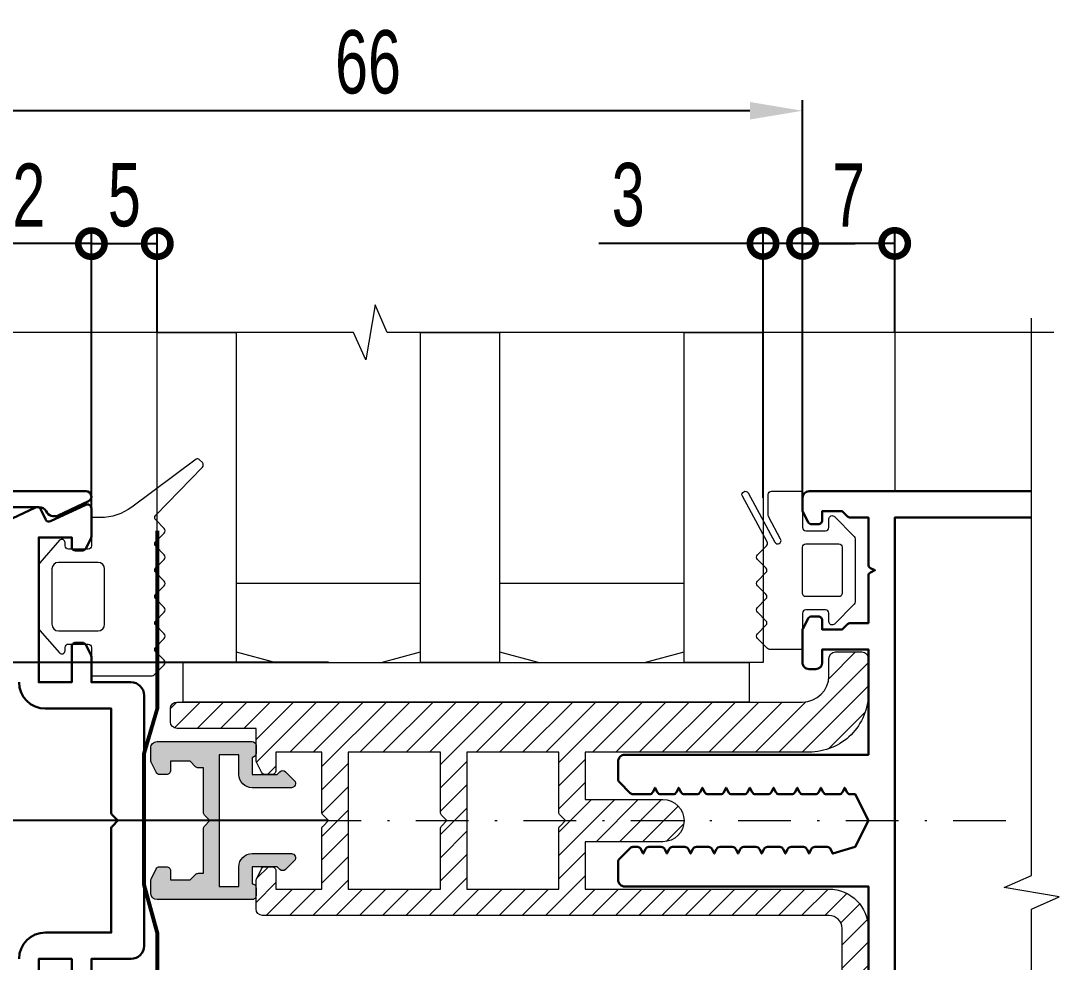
# Model space of a CAD drawing. Extents: x -37 to 8820, y -336 to 478.
# Drawn here: x 2364.63 to 2413.91, y 152.41 to 197.07 of the extents above; entities that cross this region are included whole.
import ezdxf

# ---------------------------------------------------------------- set-up
doc = ezdxf.new("R2010")
doc.units = 0
doc.header["$LTSCALE"] = 5
doc.linetypes.add('DASHDOT', pattern=[1, 0.5, -0.25, 0, -0.25])
doc.layers.get('0').update_dxf_attribs({"linetype": 'CONTINUOUS', "lineweight": 30})
doc.layers.get('DEFPOINTS').update_dxf_attribs({"linetype": 'CONTINUOUS'})
for name, color, linetype, lineweight in [('1', 6, 'DASHDOT', 13), ('Dimentions', 5, 'CONTINUOUS', 15), ('Glass', 5, 'CONTINUOUS', 20), ('Ал подклад', 7, 'CONTINUOUS', 20), ('Герлен', 7, 'CONTINUOUS', 60), ('Зигзаг', 1, 'CONTINUOUS', 15), ('Конструкции', 252, 'CONTINUOUS', 20), ('Подкладки', 1, 'CONTINUOUS', 20), ('Уплотнители', 1, 'CONTINUOUS', 20), ('Штриховка', 1, 'CONTINUOUS', 5)]:
    doc.layers.add(name, color=color, linetype=linetype, lineweight=lineweight)
doc.styles.add('3', font='RUSS.SHX', dxfattribs={"width": 0.7, "height": 3})
doc.dimstyles.new('MX1_6', dxfattribs={"dimtxt": 3, "dimasz": 2.5, "dimexe": 0.5, "dimexo": 0, "dimgap": 0.8, "dimtad": 1, "dimlfac": 1.6, "dimdsep": 46, "dimtxsty": '3', "dimcen": 0, "dimclrd": 256, "dimclre": 256, "dimclrt": 256, "dimaunit": 1, "dimadec": 0, "dimazin": 0, "dimtfac": 1, "dimtmove": 0, "dimatfit": 1, "dimfxl": 1, "dimtvp": 1, "dimtolj": 1, "dimtzin": 0, "dimarcsym": 0})

# ---------------------------------------------------------------- blocks, each defined once
blk = doc.blocks.new('*D866')
at = {"layer": 'DEFPOINTS', "color": 0, "linetype": 'Continuous', "transparency": 16777216}
for p in [(2379.231320490896, 166.6273088152814), (2352.54189740038, 159.127308815315), (2379.231320490896, 159.127308815315)]:
    blk.add_point(p, dxfattribs=at)
at = {"layer": 'Dimentions', "linetype": 'Continuous', "lineweight": -2, "transparency": 16777216}
for p, q in [((2379.231320490896, 166.6273088152814), (2352.04189740038, 166.6273088152814)), ((2352.54189740038, 164.1273088152814), (2352.54189740038, 161.627308815315)), ((2379.231320490896, 159.127308815315), (2352.04189740038, 159.127308815315))]:
    blk.add_line(p, q, dxfattribs=at)
at = {"layer": 'Dimentions', "linetype": 'Continuous', "transparency": 16777216}
for points in [[(2352.125230733713, 164.1273088152814), (2352.958564067046, 164.1273088152814), (2352.54189740038, 166.6273088152814)], [(2352.125230733713, 161.627308815315), (2352.958564067046, 161.627308815315), (2352.54189740038, 159.127308815315)]]:
    blk.add_solid(points, dxfattribs=at)
at = {"layer": 'Dimentions', "linetype": 'Continuous', "transparency": 16777216, "insert": (2350.24189740038, 162.8773088152975), "char_height": 3, "attachment_point": 5, "rotation": 90, "style": '3'}
blk.add_mtext('\\A1;12', dxfattribs=at)
blk = doc.blocks.new('*D867')
at = {"layer": 'DEFPOINTS', "color": 0, "linetype": 'Continuous', "transparency": 16777216}
for p in [(2355.816230950658, 159.127308815315), (2352.54189740038, 151.6273088153441), (2379.231320490896, 151.6273088153442)]:
    blk.add_point(p, dxfattribs=at)
at = {"layer": 'Dimentions', "linetype": 'Continuous', "lineweight": -2, "transparency": 16777216}
for p, q in [((2355.816230950658, 159.127308815315), (2352.04189740038, 159.127308815315)), ((2352.54189740038, 156.6273088153151), (2352.54189740038, 154.1273088153441)), ((2379.231320490896, 151.6273088153442), (2352.04189740038, 151.6273088153441))]:
    blk.add_line(p, q, dxfattribs=at)
at = {"layer": 'Dimentions', "linetype": 'Continuous', "transparency": 16777216}
for points in [[(2352.125230733713, 156.6273088153151), (2352.958564067046, 156.6273088153151), (2352.54189740038, 159.127308815315)], [(2352.125230733713, 154.1273088153441), (2352.958564067046, 154.1273088153441), (2352.54189740038, 151.6273088153441)]]:
    blk.add_solid(points, dxfattribs=at)
at = {"layer": 'Dimentions', "linetype": 'Continuous', "transparency": 16777216, "insert": (2350.24189740038, 155.3773088153289), "char_height": 3, "attachment_point": 5, "rotation": 90, "style": '3'}
blk.add_mtext('\\A1;12', dxfattribs=at)
blk = doc.blocks.new('_DotSmall')
at = {"color": 0, "linetype": 'ByBlock', "const_width": 0.5}
blk.add_lwpolyline([(-0.0625, 0, 1), (0.0625, 0, 1)], format="xyb", close=True, dxfattribs=at)
blk = doc.blocks.new('*D877')
at = {"layer": 'DEFPOINTS', "color": 0, "linetype": 'Continuous', "transparency": 16777216}
for p in [(2371.106320490904, 186.5015415027057), (2371.106320490904, 182.2825426567663), (2367.981320490913, 173.9398088152977)]:
    blk.add_point(p, dxfattribs=at)
at = {"layer": 'Dimentions', "linetype": 'Continuous', "lineweight": -2, "transparency": 16777216}
for p, q in [((2367.981320490913, 173.9398088152977), (2367.981320490913, 187.0015415027058)), ((2371.106320490904, 182.2825426567663), (2371.106320490904, 187.0015415027058)), ((2367.981320490913, 186.5015415027057), (2371.106320490904, 186.5015415027057))]:
    blk.add_line(p, q, dxfattribs=at)
at = {"layer": 'Dimentions', "linetype": 'Continuous', "lineweight": -2, "transparency": 16777216, "xscale": 2.5, "yscale": 2.5, "zscale": 2.5, "rotation": 180}
blk.add_blockref('_DotSmall', (2367.981320490913, 186.5015415027057), dxfattribs=at)
at = {"layer": 'Dimentions', "linetype": 'Continuous', "lineweight": -2, "transparency": 16777216, "xscale": 2.5, "yscale": 2.5, "zscale": 2.5}
blk.add_blockref('_DotSmall', (2371.106320490904, 186.5015415027057), dxfattribs=at)
at = {"layer": 'Dimentions', "linetype": 'Continuous', "transparency": 16777216, "insert": (2369.543820490909, 188.8015415027058), "char_height": 3, "attachment_point": 5, "style": '3'}
blk.add_mtext('\\A1;5', dxfattribs=at)
blk = doc.blocks.new('*D879')
at = {"layer": 'DEFPOINTS', "color": 0, "linetype": 'Continuous', "transparency": 16777216}
for p in [(2399.856320490773, 186.5106095001858), (2399.856320490773, 174.4398088153241), (2401.731320490773, 174.4398088153241)]:
    blk.add_point(p, dxfattribs=at)
at = {"layer": 'Dimentions', "linetype": 'Continuous', "lineweight": -2, "transparency": 16777216}
for p, q in [((2399.856320490773, 174.4398088153241), (2399.856320490773, 187.0106095001858)), ((2401.731320490773, 174.4398088153241), (2401.731320490773, 187.0106095001858)), ((2399.856320490773, 186.5106095001858), (2392.056320490773, 186.5106095001858)), ((2401.731320490773, 186.5106095001858), (2399.856320490773, 186.5106095001858)), ((2401.731320490773, 186.5106095001858), (2404.231320490773, 186.5106095001858))]:
    blk.add_line(p, q, dxfattribs=at)
at = {"layer": 'Dimentions', "linetype": 'Continuous', "lineweight": -2, "transparency": 16777216, "xscale": 2.5, "yscale": 2.5, "zscale": 2.5}
blk.add_blockref('_DotSmall', (2399.856320490773, 186.5106095001858), dxfattribs=at)
at = {"layer": 'Dimentions', "linetype": 'Continuous', "lineweight": -2, "transparency": 16777216, "xscale": 2.5, "yscale": 2.5, "zscale": 2.5, "rotation": 180}
blk.add_blockref('_DotSmall', (2401.731320490773, 186.5106095001858), dxfattribs=at)
at = {"layer": 'Dimentions', "linetype": 'Continuous', "transparency": 16777216, "insert": (2393.456320490773, 188.8106095001859), "char_height": 3, "attachment_point": 5, "style": '3'}
blk.add_mtext('\\A1;3', dxfattribs=at)
blk = doc.blocks.new('*D880')
at = {"layer": 'DEFPOINTS', "color": 0, "linetype": 'Continuous', "transparency": 16777216}
for p in [(2360.481320490916, 192.8056608352001), (2401.731320490773, 184.8754789029592), (2360.481320490916, 172.0639359575841)]:
    blk.add_point(p, dxfattribs=at)
at = {"layer": 'Dimentions', "linetype": 'Continuous', "lineweight": -2, "transparency": 16777216}
for p, q in [((2360.481320490916, 172.0639359575841), (2360.481320490916, 193.3056608352001)), ((2401.731320490773, 184.8754789029592), (2401.731320490773, 193.3056608352001)), ((2399.231320490773, 192.8056608352001), (2362.981320490916, 192.8056608352001))]:
    blk.add_line(p, q, dxfattribs=at)
at = {"layer": 'Dimentions', "linetype": 'Continuous', "transparency": 16777216}
for points in [[(2362.981320490916, 193.2223275018668), (2362.981320490916, 192.3889941685334), (2360.481320490916, 192.8056608352001)], [(2399.231320490773, 193.2223275018668), (2399.231320490773, 192.3889941685334), (2401.731320490773, 192.8056608352001)]]:
    blk.add_solid(points, dxfattribs=at)
at = {"layer": 'Dimentions', "linetype": 'Continuous', "transparency": 16777216, "insert": (2381.106320490845, 195.1056608352001), "char_height": 3, "attachment_point": 5, "style": '3'}
blk.add_mtext('\\A1;66', dxfattribs=at)
blk = doc.blocks.new('*D881')
at = {"layer": 'DEFPOINTS', "color": 0, "linetype": 'Continuous', "transparency": 16777216}
for p in [(2360.481320490916, 186.5015415027057), (2367.981320490922, 181.726166436568), (2360.481320490916, 172.0639359575841)]:
    blk.add_point(p, dxfattribs=at)
at = {"layer": 'Dimentions', "linetype": 'Continuous', "lineweight": -2, "transparency": 16777216}
for p, q in [((2360.481320490916, 172.0639359575841), (2360.481320490916, 187.0015415027058)), ((2367.981320490922, 181.726166436568), (2367.981320490922, 187.0015415027058)), ((2367.981320490922, 186.5015415027057), (2360.481320490916, 186.5015415027057))]:
    blk.add_line(p, q, dxfattribs=at)
at = {"layer": 'Dimentions', "linetype": 'Continuous', "lineweight": -2, "transparency": 16777216, "xscale": 2.5, "yscale": 2.5, "zscale": 2.5, "rotation": 180}
blk.add_blockref('_DotSmall', (2360.481320490916, 186.5015415027057), dxfattribs=at)
at = {"layer": 'Dimentions', "linetype": 'Continuous', "lineweight": -2, "transparency": 16777216, "xscale": 2.5, "yscale": 2.5, "zscale": 2.5}
blk.add_blockref('_DotSmall', (2367.981320490922, 186.5015415027057), dxfattribs=at)
at = {"layer": 'Dimentions', "linetype": 'Continuous', "transparency": 16777216, "insert": (2364.231320490919, 188.8015415027058), "char_height": 3, "attachment_point": 5, "style": '3'}
blk.add_mtext('\\A1;12', dxfattribs=at)
blk = doc.blocks.new('*D882')
at = {"layer": 'DEFPOINTS', "color": 0, "linetype": 'Continuous', "transparency": 16777216}
for p in [(2401.731320490773, 186.5106095001858), (2401.731320490773, 182.7403483057326), (2406.106320490773, 182.2825426567712)]:
    blk.add_point(p, dxfattribs=at)
at = {"layer": 'Dimentions', "linetype": 'Continuous', "lineweight": -2, "transparency": 16777216}
for p, q in [((2401.731320490773, 182.7403483057326), (2401.731320490773, 187.0106095001858)), ((2406.106320490773, 182.2825426567712), (2406.106320490773, 187.0106095001858)), ((2406.106320490773, 186.5106095001858), (2401.731320490773, 186.5106095001858))]:
    blk.add_line(p, q, dxfattribs=at)
at = {"layer": 'Dimentions', "linetype": 'Continuous', "lineweight": -2, "transparency": 16777216, "xscale": 2.5, "yscale": 2.5, "zscale": 2.5, "rotation": 180}
blk.add_blockref('_DotSmall', (2401.731320490773, 186.5106095001858), dxfattribs=at)
at = {"layer": 'Dimentions', "linetype": 'Continuous', "lineweight": -2, "transparency": 16777216, "xscale": 2.5, "yscale": 2.5, "zscale": 2.5}
blk.add_blockref('_DotSmall', (2406.106320490773, 186.5106095001858), dxfattribs=at)
at = {"layer": 'Dimentions', "linetype": 'Continuous', "transparency": 16777216, "insert": (2403.918820490773, 188.8106095001859), "char_height": 3, "attachment_point": 5, "style": '3'}
blk.add_mtext('\\A1;7', dxfattribs=at)

msp = doc.modelspace()

# ---------------------------------------------------------------- hatches: boundary and pattern name
at = {"layer": 'Штриховка'}
h = msp.add_hatch(dxfattribs=at)
h.set_pattern_fill('ANSI31', color=256, scale=6.25, style=0)
h.set_pattern_definition([(45, (-3358.299020443585, 2552.882951822164), (-0.5524271728019902, 0.5524271728019903), [])])
edge = h.paths.add_edge_path(flags=16)
edge.add_line((2384.543820485483, 155.877308815315), (2384.543820485483, 158.7371437723698))
edge.add_arc((2384.731320485484, 158.7371437723693), 0.1875000000009095, 134.9999999998035, 179.9999999998611, ccw=False)
edge.add_line((2384.598737964012, 158.8697262938428), (2384.856320485483, 159.127308815315))
edge.add_line((2384.856320485483, 159.127308815315), (2384.598737964012, 159.3848913367876))
edge.add_arc((2384.731320485484, 159.5174738582611), 0.1875000000008355, 180.0000000002779, 225.0000000001965, ccw=False)
edge.add_line((2384.543820485483, 159.5174738582602), (2384.543820485483, 162.377308815315))
edge.add_line((2384.543820485483, 162.377308815315), (2380.168820485483, 162.377308815315))
edge.add_line((2380.168820485483, 162.377308815315), (2380.168820485483, 155.877308815315))
edge.add_line((2380.168820485483, 155.877308815315), (2384.543820485483, 155.877308815315))
edge = h.paths.add_edge_path(flags=16)
edge.add_arc((2390.356320485484, 159.5174738582607), 0.1875000000011571, 180.0000000002779, 225.0000000002948, ccw=False)
edge.add_line((2390.168820485483, 159.5174738582598), (2390.168820485483, 162.377308815315))
edge.add_line((2390.168820485483, 162.377308815315), (2385.793820485483, 162.377308815315))
edge.add_line((2385.793820485483, 162.377308815315), (2385.793820485483, 155.877308815315))
edge.add_line((2385.793820485483, 155.877308815315), (2390.168820485483, 155.877308815315))
edge.add_line((2390.168820485483, 155.877308815315), (2390.168820485483, 158.7371437723693))
edge.add_arc((2390.356320485484, 158.7371437723684), 0.1875, 134.9999999997052, 179.9999999997221, ccw=False)
edge.add_line((2390.223737964012, 158.8697262938415), (2390.481320485483, 159.1273088153145))
edge.add_line((2390.481320485483, 159.1273088153145), (2390.223737964012, 159.3848913367867))
edge = h.paths.add_edge_path()
edge.add_arc((2376.222201858374, 156.7523088153168), 0.1874999999999048, 90, 153.4349488230463, ccw=False)
edge.add_line((2376.222201858374, 156.9398088153168), (2376.543820485483, 156.9398088153168))
edge.add_arc((2376.543820485483, 156.7523088153168), 0.1875, 1.389821591146756e-10, 90, ccw=False)
edge.add_line((2376.731320485483, 156.7523088153173), (2376.731320485483, 155.877308815315))
edge.add_line((2376.731320485483, 155.877308815315), (2378.918820322369, 155.877308815315))
edge.add_line((2378.918820322369, 155.877308815315), (2378.918820485483, 158.7371437723707))
edge.add_arc((2379.106320485483, 158.7371437723693), 0.1875, 134.9999999996069, 179.9999999995831, ccw=False)
edge.add_line((2378.973737964011, 158.8697262938428), (2379.231320485483, 159.127308815315))
edge.add_line((2379.231320485483, 159.127308815315), (2378.973737964011, 159.3848913367876))
edge.add_arc((2379.106320485484, 159.5174738582611), 0.1875000000008355, 180.0000000002779, 225.0000000001965, ccw=False)
edge.add_line((2378.918820485483, 159.5174738582602), (2378.918820353463, 162.377308815315))
edge.add_line((2378.918820353463, 162.377308815315), (2376.731320485483, 162.377308815315))
edge.add_line((2376.731320485483, 162.377308815315), (2376.731320485483, 161.5023088153136))
edge.add_arc((2376.543820485483, 161.5023088153132), 0.1875, -90, 1.389821591146756e-10, ccw=False)
edge.add_line((2376.543820485483, 161.3148088153132), (2376.222201858374, 161.3148088153141))
edge.add_arc((2376.222201858374, 161.5023088153141), 0.1875, 206.565051177078, 270, ccw=False)
edge.add_line((2376.054496760061, 161.4184562661578), (2375.813615387171, 161.9002190119392))
edge.add_arc((2375.981320485482, 161.9840715610955), 0.1874999999992947, 180.000000000139, 206.5650511772023, ccw=False)
edge.add_line((2375.793820485483, 161.9840715610951), (2375.793820485483, 163.5023088153132))
edge.add_line((2375.793820485483, 163.5023088153132), (2372.043820485474, 163.5023088153132))
edge.add_arc((2372.043820485474, 163.8148088153132), 0.3125, 180, 270, ccw=False)
edge.add_line((2371.731320485474, 163.8148088153132), (2371.731320485474, 164.4398088153132))
edge.add_arc((2372.043820485474, 164.4398088153132), 0.3125, 90, 180, ccw=False)
edge.add_line((2372.043820485474, 164.7523088153132), (2401.731320485474, 164.7523088153132))
edge.add_arc((2401.731320485474, 166.0023088153132), 1.25, 270, 360)
edge.add_line((2402.981320485474, 166.0023088153132), (2402.981320485474, 166.8148088153159))
edge.add_arc((2403.293820485474, 166.8148088153159), 0.3125, 90, 180, ccw=False)
edge.add_line((2403.293820485474, 167.1273088153159), (2404.543820485474, 167.1273088153159))
edge.add_arc((2404.543820485474, 166.8148088153159), 0.3125, 0, 90, ccw=False)
edge.add_line((2404.856320485474, 166.8148088153159), (2404.856320504639, 165.1898088484833))
edge.add_arc((2402.043820504639, 165.189808815315), 2.8125, -90, 6.757002779522736e-07, ccw=False)
edge.add_line((2402.043820504639, 162.377308815315), (2391.418820485483, 162.377308815315))
edge.add_line((2391.418820485483, 162.377308815315), (2391.418820485483, 160.1273088153154))
edge.add_line((2391.418820485483, 160.1273088153154), (2395.106320485483, 160.1273088153154))
edge.add_arc((2395.106320485483, 159.127308815315), 1.000000000000454, -89.99999457032482, 90, ccw=False)
edge.add_line((2395.106320580249, 158.127308815315), (2391.418820485483, 158.1273085843238))
edge.add_line((2391.418820485483, 158.1273085843238), (2391.418820485483, 155.877308815315))
edge.add_line((2391.418820485483, 155.877308815315), (2402.981320043253, 155.8773088153159))
edge.add_arc((2402.981320043253, 154.0023088153159), 1.875, 2.1522544102481334e-05, 90, ccw=False)
edge.add_line((2404.856320043252, 154.0023095196395), (2404.856321005829, 151.4398088153159))
edge.add_arc((2404.543821005829, 151.4398088153159), 0.3125, -90, 0, ccw=False)
edge.add_line((2404.543821005829, 151.1273088153159), (2403.918820814129, 151.1273088153159))
edge.add_arc((2403.918820814129, 151.4398088153159), 0.3125, 180.000018076656, 270, ccw=False)
edge.add_line((2403.606320814129, 151.439808716723), (2403.606320005664, 154.0023090125016))
edge.add_arc((2402.981320005665, 154.002308815315), 0.6250000000000311, 1.80767393037e-05, 90)
edge.add_line((2402.981320005665, 154.627308815315), (2376.106320485483, 154.627308815315))
edge.add_arc((2376.106320485483, 154.939808815315), 0.3125, 180, 270, ccw=False)
edge.add_line((2375.793820485483, 154.939808815315), (2375.793820485483, 156.2705460695349))
edge.add_arc((2375.981320485482, 156.2705460695345), 0.1874999999990905, 153.4349488227977, 179.9999999998611, ccw=False)
edge.add_line((2375.813615387171, 156.3543986186907), (2376.054496760061, 156.8361613644726))
h = msp.add_hatch(color=256, dxfattribs=at)
edge = h.paths.add_edge_path()
edge.add_line((2373.606320490926, 159.1273088153118), (2373.348737969454, 159.3848913367844))
edge.add_arc((2373.481320490927, 159.517473858258), 0.1875000000008355, 180.000000000139, 225.0000000001965, ccw=False)
edge.add_line((2373.293820490926, 159.5174738582575), (2373.293820490926, 161.6273088153127))
edge.add_line((2373.293820490926, 161.6273088153127), (2373.058985533864, 161.6273088153132))
edge.add_arc((2373.058985533864, 161.814808815315), 0.187500000001819, 225.0000000000983, 270, ccw=False)
edge.add_line((2372.92640301239, 161.682226293841), (2372.668820490918, 161.9398088153132))
edge.add_line((2372.668820490918, 161.9398088153132), (2371.731320490918, 161.9398088153132))
edge.add_line((2371.731320490918, 161.9398088153132), (2371.731320490918, 161.5023088153132))
edge.add_arc((2371.543820490918, 161.5023088153132), 0.1875, -90, 0, ccw=False)
edge.add_line((2371.543820490918, 161.3148088153127), (2371.222201863807, 161.3148088153132))
edge.add_arc((2371.222201863808, 161.5023088153118), 0.1874999999986357, 206.5650511768294, 269.99999999972204, ccw=False)
edge.add_line((2371.054496765497, 161.4184562661569), (2370.813615392606, 161.9002190119383))
edge.add_arc((2370.981320490918, 161.9840715610946), 0.1875000000001081, 180, 206.565051177078, ccw=False)
edge.add_line((2370.793820490918, 161.9840715610946), (2370.793820490918, 162.5648088153127))
edge.add_arc((2371.106320490918, 162.5648088153123), 0.3125, 90, 179.9999999999167, ccw=False)
edge.add_line((2371.106320490918, 162.8773088153123), (2375.606320490926, 162.8773088153123))
edge.add_arc((2375.606320490926, 162.6898088153123), 0.1875, 0, 90, ccw=False)
edge.add_line((2375.793820490926, 162.6898088153123), (2375.793820490926, 162.3148088153118))
edge.add_arc((2375.606320490926, 162.3148088153118), 0.1875, -90, 0, ccw=False)
edge.add_line((2375.606320490926, 162.1273088153118), (2375.606320490926, 161.3148088153123))
edge.add_line((2375.606320490926, 161.3148088153123), (2376.793820490926, 161.3148088153123))
edge.add_line((2376.793820490926, 161.3148088153123), (2376.926403012397, 161.4473913367849))
edge.add_arc((2377.05898553387, 161.3148088153123), 0.1875000000001924, 45, 135, ccw=False)
edge.add_line((2377.191568055343, 161.4473913367849), (2377.610762229167, 161.0281971629604))
edge.add_arc((2377.470597186222, 160.8880321200156), 0.1982233047034264, -90, 44.99999999990712, ccw=False)
edge.add_line((2377.470597186222, 160.6898088153123), (2375.606320490926, 160.6898088153123))
edge.add_arc((2375.606320490926, 161.3148088153123), 0.625, 180, 270, ccw=False)
edge.add_line((2374.981320490926, 161.3148088153123), (2374.981320490926, 162.2523088153123))
edge.add_line((2374.981320490926, 162.2523088153123), (2374.043820490926, 162.2523088153123))
edge.add_line((2374.043820490926, 162.2523088153123), (2374.043820490926, 156.0023088153123))
edge.add_line((2374.043820490926, 156.0023088153123), (2374.981320490926, 156.0023088153123))
edge.add_line((2374.981320490926, 156.0023088153123), (2374.981320490926, 156.9398088153123))
edge.add_arc((2375.606320490926, 156.9398088153123), 0.625, 90, 180, ccw=False)
edge.add_line((2375.606320490926, 157.5648088153123), (2377.470597186222, 157.5648088153123))
edge.add_arc((2377.470597186222, 157.3665855106085), 0.198223304703788, -45, 90, ccw=False)
edge.add_line((2377.610762229167, 157.2264204676633), (2377.191568055343, 156.8072262938397))
edge.add_arc((2377.05898553387, 156.9398088153123), 0.1875000000001924, 225, 315, ccw=False)
edge.add_line((2376.926403012397, 156.8072262938397), (2376.793820490926, 156.9398088153123))
edge.add_line((2376.793820490926, 156.9398088153123), (2375.606320490926, 156.9398088153123))
edge.add_line((2375.606320490926, 156.9398088153123), (2375.606320490926, 156.1273088153123))
edge.add_arc((2375.606320490926, 155.9398088153123), 0.1875, 0, 90, ccw=False)
edge.add_line((2375.793820490926, 155.9398088153123), (2375.793820490927, 155.5648088153132))
edge.add_arc((2375.606320490927, 155.5648088153118), 0.1875, -90, 4.16889633925166e-10, ccw=False)
edge.add_line((2375.606320490927, 155.3773088153118), (2371.106320490918, 155.3773088153141))
edge.add_arc((2371.106320490918, 155.6898088153136), 0.3124999999995452, 180.0000000000834, 270, ccw=False)
edge.add_line((2370.793820490918, 155.6898088153132), (2370.793820490918, 156.2705460695322))
edge.add_arc((2370.981320490917, 156.2705460695317), 0.1874999999990905, 153.4349488227977, 179.9999999998611, ccw=False)
edge.add_line((2370.813615392606, 156.354398618688), (2371.054496765497, 156.8361613644699))
edge.add_arc((2371.222201863808, 156.7523088153145), 0.187499999998888, 90.00000000027791, 153.4349488230463, ccw=False)
edge.add_line((2371.222201863807, 156.9398088153132), (2371.543820490918, 156.9398088153141))
edge.add_arc((2371.543820490918, 156.7523088153141), 0.1875, 0, 90, ccw=False)
edge.add_line((2371.731320490918, 156.7523088153141), (2371.731320490918, 156.3148088153132))
edge.add_line((2371.731320490918, 156.3148088153132), (2372.668820490918, 156.3148088153132))
edge.add_line((2372.668820490918, 156.3148088153132), (2372.92640301239, 156.5723913367858))
edge.add_arc((2373.058985533862, 156.4398088153114), 0.1875000000014787, 89.99999999972209, 134.9999999996069, ccw=False)
edge.add_line((2373.058985533864, 156.6273088153127), (2373.293820490926, 156.6273088153127))
edge.add_line((2373.293820490926, 156.6273088153127), (2373.293820490926, 158.737143772367))
edge.add_arc((2373.481320490927, 158.7371437723661), 0.1875000000009095, 134.9999999998035, 179.9999999997221, ccw=False)
edge.add_line((2373.348737969454, 158.8697262938397), (2373.606320490926, 159.1273088153118))

# ---------------------------------------------------------------- linework, layer by layer
msp.add_lwpolyline([(2360.481320490916, 144.4398088153118), (2360.481320490916, 173.8148088153114, -0.4142135623731006), (2361.418820490917, 174.7523088153114), (2367.731320490916, 174.7523088153114, -0.8025848516716022), (2367.836975056352, 174.2757318685519), (2366.400299723332, 173.6057991584823, -0.4015594422234812), (2365.8272891465, 173.8003857383885, 0.279739281223065), (2365.494619071654, 174.0023088153114), (2361.231320490916, 174.0023088153114), (2361.231320490916, 144.2523088153114), (2365.494619071654, 144.2523088153114, 0.279739281223065), (2365.8272891465, 144.4542318922347, -0.4015594422234812), (2366.400299723332, 144.6488184721404), (2367.836975056352, 143.9788857620708, -0.8025848516716022), (2367.731320490916, 143.5023088153118), (2361.418820490917, 143.5023088153118, -0.4142135623731006)], format="xyb", close=True)
for points in [[(2404.856320490917, 151.0023088153159), (2404.856320490917, 156.0023088153145), (2393.293820490916, 156.0023088153145, -0.4142135623730951), (2392.981320490917, 156.3148088153145), (2392.981320490917, 157.1746437723707, -0.1989123673796377), (2393.036237969445, 157.3072262938428), (2393.551403012388, 157.8223913367876, -0.1989123673796765), (2393.683985533862, 157.877308815315), (2393.896689118026, 157.877308815315, -0.2840790438404128), (2394.064394216338, 157.7736613644713), (2394.168820490917, 157.564808815315), (2394.273246765495, 157.7736613644713, -0.2840790438404123), (2394.440951863807, 157.877308815315), (2395.021689118026, 157.877308815315, -0.2840790438404123), (2395.189394216338, 157.7736613644713), (2395.293820490917, 157.564808815315), (2395.398246765495, 157.7736613644713, -0.2840790438404123), (2395.565951863807, 157.877308815315), (2396.146689118026, 157.877308815315, -0.2840790438404123), (2396.314394216338, 157.7736613644713), (2396.418820490916, 157.564808815315), (2396.523246765495, 157.7736613644713, -0.2840790438404123), (2396.690951863807, 157.877308815315), (2397.271689118026, 157.877308815315, -0.2840790438404123), (2397.439394216339, 157.7736613644713), (2397.543820490916, 157.564808815315), (2397.648246765495, 157.7736613644713, -0.2840790438404123), (2397.815951863807, 157.877308815315), (2398.396689118026, 157.877308815315, -0.2840790438404123), (2398.564394216339, 157.7736613644713), (2398.668820490916, 157.564808815315), (2398.773246765495, 157.7736613644713, -0.2840790438404123), (2398.940951863807, 157.877308815315), (2399.521689118026, 157.877308815315, -0.2840790438404123), (2399.689394216338, 157.7736613644713), (2399.793820490916, 157.564808815315), (2399.898246765495, 157.7736613644713, -0.2840790438404123), (2400.065951863807, 157.877308815315), (2400.646689118026, 157.877308815315, -0.2840790438404123), (2400.814394216338, 157.7736613644713), (2400.918820490917, 157.564808815315), (2401.023246765495, 157.7736613644713, -0.2840790438403665), (2401.190951863805, 157.877308815315), (2401.771689118026, 157.877308815315, -0.2840790438404128), (2401.939394216338, 157.7736613644713), (2402.043820490917, 157.564808815315), (2402.148246765495, 157.7736613644713, -0.2840790438404123), (2402.315951863807, 157.877308815315), (2402.896689118026, 157.877308815315, -0.2840790438404123), (2403.064394216338, 157.7736613644713), (2403.168820490917, 157.564808815315), (2404.231320490917, 157.877308815315), (2404.856320490917, 159.127308815315), (2404.231320490917, 160.377308815315), (2404.003451863806, 160.377308815315, -0.2840790438404123), (2403.835746765495, 160.4809562661587), (2403.731320490916, 160.689808815315), (2403.626894216339, 160.4809562661587, -0.2840790438404123), (2403.459189118026, 160.377308815315), (2402.878451863807, 160.377308815315, -0.2840790438404123), (2402.710746765495, 160.4809562661587), (2402.606320490916, 160.689808815315), (2402.501894216339, 160.4809562661587, -0.2840790438404123), (2402.334189118026, 160.377308815315), (2401.753451863807, 160.377308815315, -0.2840790438404128), (2401.585746765495, 160.4809562661587), (2401.481320490916, 160.689808815315), (2401.376894216339, 160.4809562661587, -0.2840790438404123), (2401.209189118026, 160.377308815315), (2400.628451863807, 160.377308815315, -0.2840790438404123), (2400.460746765495, 160.4809562661587), (2400.356320490917, 160.689808815315), (2400.251894216339, 160.4809562661587, -0.2840790438404123), (2400.084189118026, 160.377308815315), (2399.503451863807, 160.377308815315, -0.2840790438404123), (2399.335746765494, 160.4809562661587), (2399.231320490917, 160.689808815315), (2399.126894216339, 160.4809562661587, -0.2840790438404123), (2398.959189118026, 160.377308815315), (2398.378451863806, 160.377308815315, -0.2840790438404123), (2398.210746765494, 160.4809562661587), (2398.106320490917, 160.689808815315), (2398.001894216339, 160.4809562661587, -0.2840790438404123), (2397.834189118026, 160.377308815315), (2397.253451863807, 160.377308815315, -0.2840790438404123), (2397.085746765495, 160.4809562661587), (2396.981320490917, 160.689808815315), (2396.876894216338, 160.4809562661587, -0.2840790438404123), (2396.709189118026, 160.377308815315), (2396.128451863807, 160.377308815315, -0.2840790438404123), (2395.960746765495, 160.4809562661587), (2395.856320490917, 160.689808815315), (2395.751894216338, 160.4809562661587, -0.2840790438404123), (2395.584189118026, 160.377308815315), (2395.003451863807, 160.377308815315, -0.2840790438404123), (2394.835746765495, 160.4809562661587), (2394.731320490917, 160.689808815315), (2394.626894216338, 160.4809562661587, -0.2840790438404123), (2394.459189118026, 160.377308815315), (2393.683985533862, 160.377308815315, -0.1989123673796742), (2393.551403012388, 160.4322262938428), (2393.036237969445, 160.9473913367876, -0.1989123673796432), (2392.981320490917, 161.0799738582598), (2392.981320490917, 161.939808815315, -0.4142135623730951), (2393.293820490916, 162.2523088153159), (2404.856320490917, 162.2523088153159), (2404.856320490917, 167.2523088153159), (2402.668820490916, 167.2523088153159), (2402.668820490916, 166.6273088153159, -0.41421356237312), (2402.356320490917, 166.3148088153159), (2402.043820490917, 166.3148088153159, -0.4142135623731739), (2401.731320490917, 166.6273088153159), (2401.731320490917, 168.1455460695344, -0.1164338214657406), (2401.751115392604, 168.2293986186907), (2401.991996765495, 168.7111613644713, -0.2840790438401885), (2402.159701863807, 168.8148088153159), (2402.481320490917, 168.8148088153159, -0.4142135623734946), (2402.668820490916, 168.6273088153154), (2402.668820490916, 168.1898088153159), (2403.606320490917, 168.1898088153159), (2403.86390301239, 168.4473913367881, -0.1989123673792317), (2403.996485533862, 168.502308815315), (2404.856320490917, 168.5023088153164), (2404.856320490917, 170.7301774424266, -0.2840790438404208), (2404.95996794176, 170.8978825407387), (2405.168820490917, 171.0023088153168), (2404.95996794176, 171.1067350898949, -0.2840790438404208), (2404.856320490917, 171.2744401882075), (2404.856320490917, 173.5023088153159), (2403.996485533862, 173.5023088153159, -0.1989123673795694), (2403.863903012388, 173.5572262938433), (2403.606320490917, 173.8148088153159), (2402.668820490916, 173.8148088153159), (2402.668820490916, 173.377308815315, -0.4142135623732223), (2402.481320490917, 173.189808815315), (2402.159701863807, 173.1898088153159, -0.2840790438402298), (2401.991996765495, 173.2934562661592), (2401.751115392604, 173.7752190119401, -0.1164338214658029), (2401.731320490917, 173.8590715610969), (2401.731320490917, 174.439808815315, -0.4142135623729827), (2402.043820490917, 174.7523088153159), (2412.596449112634, 174.7523088153159)], [(2367.981320490917, 151.3590715610937), (2367.981320490917, 152.5648088153123), (2369.856320490916, 152.5648088153123, 0.414213562373069), (2370.481320490917, 153.1898088153123), (2370.481320490917, 165.0648088153123, 0.4142135623730701), (2369.856320490916, 165.6898088153123), (2367.981320490917, 165.6898088153123), (2367.981320490917, 166.8955460695308, 0.116433821465798), (2367.961525589229, 166.9793986186871), (2367.720644216339, 167.4611613644685, 0.2840790438404168), (2367.552939118026, 167.5648088153123), (2367.231320490918, 167.5648088153123, 0.4142135623730951), (2367.043820490916, 167.3773088153123), (2367.043820490916, 165.6898088153123), (2365.481320490916, 165.6898088153123), (2365.481320490916, 172.5648088153123), (2367.043820490916, 172.5648088153123), (2367.043820490916, 172.1273088153123, 0.4142135623730951), (2367.231320490918, 171.9398088153123), (2367.552939118026, 171.9398088153123, 0.2840790438404166), (2367.720644216339, 172.043456266156), (2367.961525589229, 172.525219011937, 0.1164338214658603), (2367.981320490917, 172.6090715610937), (2367.981320490917, 173.9398088153123, 0.5486187866266258), (2367.714579566841, 174.1097415253814), (2366.045741896296, 173.3315497393889, -0.4142135623730012), (2365.79656826215, 173.4222415253818), (2365.576560478777, 173.8940497393885, 0.4142135623730747), (2365.327386844632, 173.9847415253814), (2363.08957956684, 172.941234854273, 0.2914734195861182)], [(2364.543820490917, 165.6898088153123, 0.4142135623730284), (2365.793820490917, 164.4398088153123), (2368.918820490916, 164.4398088153123), (2368.918820490916, 159.5174738582571, 0.1989123673797095), (2368.973737969445, 159.3848913367844), (2369.231320490917, 159.1273088153123), (2368.973737969445, 158.8697262938401, 0.1989123673797164), (2368.918820490916, 158.7371437723675), (2368.918820490916, 153.8148088153123), (2365.793820490917, 153.8148088153123, 0.4142135623730284), (2364.543820490917, 152.5648088153123)], [(2365.481320490916, 145.6898088153123), (2365.481320490916, 152.5648088153123), (2367.043820490916, 152.5648088153123), (2367.043820490916, 150.8773088153123, 0.4142135623730951)]]:
    msp.add_lwpolyline(points, format="xyb")
msp.add_lwpolyline([(2412.596449112634, 144.7523088153159), (2406.106320490917, 144.7523088153159), (2406.106320490917, 173.5023088153159), (2412.596449112634, 173.5023088153159)])
at = {"layer": '1'}
msp.add_line((2362.981320490916, 159.127308815315), (2412.596449112634, 159.127308815315), dxfattribs=at)
at = {"layer": 'Glass'}
for points in [[(2374.856320490916, 182.2825426567608), (2374.856320491085, 166.6273088153077), (2371.106320491085, 166.6273088153077), (2371.106320490916, 182.2825426567608)], [(2387.356320490916, 182.2825426567608), (2387.356320491085, 166.6273088153077), (2383.606320491085, 166.6273088153077), (2383.606320490915, 182.2825426567608)], [(2399.856320490747, 182.2825426567699), (2399.856320490917, 166.6273088153168), (2396.106320490916, 166.6273088153168), (2396.106320490748, 182.2825426567699)], [(2383.606320491046, 167.1297135509969), (2383.606320491046, 170.3773088151877), (2374.856320491141, 170.3773088152404), (2374.856320491141, 167.1297135510497), (2376.731320491141, 166.6273088152404), (2381.731320491507, 166.6273088153114)], [(2396.106320490916, 167.1297135511242), (2396.106320490916, 170.3773088153168), (2387.356320491046, 170.3773088153677), (2387.356320491046, 167.129713551177), (2389.231320490322, 166.6273088153714), (2394.231320490916, 166.6273088153168)]]:
    msp.add_lwpolyline(points, close=True, dxfattribs=at)
at = {"layer": 'Ал подклад', "color": 0}
msp.add_lwpolyline([(2403.606320814129, 151.439808716723), (2403.606320005664, 154.0023090125016, 0.4142134699657963), (2402.981320005665, 154.627308815315), (2376.106320485483, 154.627308815315, -0.4142135623730951), (2375.793820485483, 154.939808815315), (2375.793820485483, 156.2705460695349, -0.1164338214658102), (2375.813615387171, 156.3543986186907), (2376.054496760061, 156.8361613644726, -0.2840790438403004), (2376.222201858374, 156.9398088153168), (2376.543820485483, 156.9398088153168, -0.4142135623733169), (2376.731320485483, 156.7523088153173), (2376.731320485483, 155.877308815315), (2378.918820322369, 155.877308815315), (2378.918820485483, 158.7371437723707, -0.1989123673795979), (2378.973737964011, 158.8697262938428), (2379.231320485483, 159.127308815315), (2378.973737964011, 159.3848913367876, -0.1989123673795859), (2378.918820485483, 159.5174738582602), (2378.918820353463, 162.377308815315), (2376.731320485483, 162.377308815315), (2376.731320485483, 161.5023088153136, -0.4142135623733169), (2376.543820485483, 161.3148088153132), (2376.222201858374, 161.3148088153141, -0.2840790438403002), (2376.054496760061, 161.4184562661578), (2375.813615387171, 161.9002190119392, -0.1164338214658102), (2375.793820485483, 161.9840715610951), (2375.793820485483, 163.5023088153132), (2372.043820485474, 163.5023088153132, -0.4142135623730951), (2371.731320485474, 163.8148088153132), (2371.731320485474, 164.4398088153132, -0.4142135623730951), (2372.043820485474, 164.7523088153132), (2401.731320485474, 164.7523088153132, 0.4142135623730951), (2402.981320485474, 166.0023088153132), (2402.981320485474, 166.8148088153159, -0.4142135623730951), (2403.293820485474, 167.1273088153159), (2404.543820485474, 167.1273088153159, -0.4142135623730951), (2404.856320485474, 166.8148088153159), (2404.856320504639, 165.1898088484833, -0.4142135658272203), (2402.043820504639, 162.377308815315), (2391.418820485483, 162.377308815315), (2391.418820485483, 160.1273088153154), (2395.106320485483, 160.1273088153154, -0.9999999526171744), (2395.106320580249, 158.127308815315), (2391.418820485483, 158.1273085843238), (2391.418820485483, 155.877308815315), (2402.981320043253, 155.8773088153159, -0.4142134523509059), (2404.856320043252, 154.0023095196395), (2404.856321005829, 151.4398088153159, -0.4142135623729619)], format="xyb", dxfattribs=at)
for points in [[(2384.543820485483, 155.877308815315), (2384.543820485483, 158.7371437723698, -0.1989123673796266), (2384.598737964012, 158.8697262938428), (2384.856320485483, 159.127308815315), (2384.598737964012, 159.3848913367876, -0.1989123673795717), (2384.543820485483, 159.5174738582602), (2384.543820485483, 162.377308815315), (2380.168820485483, 162.377308815315), (2380.168820485483, 155.877308815315)], [(2390.223737964012, 159.3848913367867, -0.1989123673795567), (2390.168820485483, 159.5174738582598), (2390.168820485483, 162.377308815315), (2385.793820485483, 162.377308815315), (2385.793820485483, 155.877308815315), (2390.168820485483, 155.877308815315), (2390.168820485483, 158.7371437723693, -0.1989123673796002), (2390.223737964012, 158.8697262938415), (2390.481320485483, 159.1273088153145)]]:
    msp.add_lwpolyline(points, format="xyb", close=True, dxfattribs=at)
at = {"layer": 'Герлен', "ltscale": 2, "const_width": 0.1875}
msp.add_lwpolyline([(2371.106320491016, 145.3436097306978), (2371.106320491111, 153.811672165453), (2370.481320490917, 156.0692177757685), (2370.481320490917, 162.3192177757694), (2371.106320491111, 164.4429454651765), (2371.106320491018, 172.8885851648986)], dxfattribs=at)
at = {"layer": 'Зигзаг'}
for points in [[(2413.663549884411, 182.2825426567712), (2382.024369119317, 182.2825426567712), (2381.443519148521, 183.6004390879518), (2381.007881670425, 180.9877392551864), (2380.425384723221, 182.2825426567712), (2356.149892114888, 182.2825426567712)], [(2412.596449112635, 135.3700591458421), (2412.596449112635, 154.9314220907483), (2413.914345543816, 155.5122720615434), (2411.301645711051, 155.9479095396402), (2412.596449112635, 156.5304064868435), (2412.596449112635, 182.9665751408849)]]:
    msp.add_lwpolyline(points, dxfattribs=at)
at = {"layer": 'Конструкции'}
for p, q in [((2367.981320490922, 182.2825426567717), (2367.981320490922, 174.75230881531)), ((2406.106320490916, 182.2825426567781), (2406.106320490916, 174.7523088153186))]:
    msp.add_line(p, q, dxfattribs=at)
at = {"layer": 'Подкладки'}
msp.add_lwpolyline([(2372.329762527388, 166.6272865917096), (2399.204762527388, 166.6272865917096), (2399.204762527388, 164.7522865917096), (2372.329762527388, 164.7522865917096)], close=True, dxfattribs=at)
at = {"layer": 'Уплотнители'}
for points in [[(2366.731320490917, 167.3460588153132, -0.4142135623730951), (2366.887570490916, 167.5023088153132), (2367.825070490916, 167.5023088153132, -0.4142135623730951), (2367.981320490917, 167.3460588153132), (2367.981320490917, 166.0023088153127), (2370.869264664577, 166.0023088153127, 0.1989123673352304), (2370.95765301221, 166.0389204676496), (2371.435555925478, 166.5168233807528, 0.4142135619067565), (2371.435555925654, 166.7377942496971), (2371.031526794245, 167.1418233825673, -0.4142135619062034), (2371.03152679407, 167.3627942515115), (2371.435555925474, 167.7668233825673, 0.4142135619112647), (2371.435555925651, 167.9877942515143), (2371.031526794231, 168.3918233825673, -0.4142135618642688), (2371.031526794038, 168.6127942514961), (2371.435555925328, 169.0168233825673, 0.4142135623019409), (2371.435555925354, 169.2377942516611), (2371.031526794671, 169.6418233807528, -0.4142135630358015), (2371.031526794922, 169.8627942501236), (2371.435555925302, 170.2668233784245, 0.4142135623730951), (2371.435555925302, 170.4877942475452), (2371.031526794047, 170.8918233809079, -0.4142135624637165), (2371.031526794582, 171.1127942500627), (2371.435555925302, 171.5168233784245, 0.4142135623730958), (2371.435555925302, 171.7377942475452), (2371.031526793907, 172.1418233813404, -0.4142135625653189), (2371.031526794479, 172.3627942505334), (2371.435555925302, 172.7668233784245, 0.4142135623730951), (2371.435555925302, 172.9877942475452), (2371.031526793976, 173.3918233810029, -0.4142135618530923), (2371.031526794278, 173.6127942499272), (2373.245835056357, 175.8918233784245, 0.4142135623730951), (2373.245835056357, 176.1127942475452), (2373.114512650556, 176.2441166548594, 0.2925382143430558), (2372.950010753042, 176.2802473329377), (2369.896816668692, 173.9994482206568, -0.1617877531424436), (2368.400638391087, 173.5023088153127), (2367.981320490917, 173.5023088153127), (2367.981320490917, 172.1585588153132, -0.4142135623730948), (2367.825070490916, 172.0023088153132), (2366.887570490916, 172.0023088153132, -0.4142135623730951), (2366.731320490917, 172.1585588153132), (2366.731320490917, 172.3148088153132, 0.6685866648355444), (2366.464460484596, 172.4251695374998), (2365.526960484596, 171.3605519011619, 0.1986191920077149), (2365.481320490916, 171.2501911789748), (2365.481320490916, 168.2544264516516, 0.1986191920077149), (2365.526960484596, 168.1440657294645), (2366.464460484596, 167.079448093126, 0.668586664835515), (2366.731320490917, 167.1898088153132)], [(2400.692181929709, 172.4830678147975), (2400.125229777739, 173.5281175863631, -0.1249127075951274), (2400.106320490915, 173.6026265858456), (2400.106320490915, 174.596058815315, -0.4142135623730951), (2400.262570490915, 174.752308815315), (2401.731320490917, 174.752308815315), (2401.731320490917, 173.033558815315, 0.4142135623730951), (2401.887570490917, 172.877308815315), (2402.825070490917, 172.877308815315, 0.4142135623730951), (2402.981320490916, 173.033558815315), (2402.981320490916, 173.439808815315, -0.6685866648355308), (2403.248180497238, 173.5501695375017), (2404.185680497237, 172.6105519011637, -0.1986191920077108), (2404.231320490917, 172.5001911789766), (2404.231320490917, 169.5044264516539, -0.1986191920077108), (2404.185680497237, 169.3940657294663), (2403.248180497238, 168.4544480931279, -0.6685866648355308), (2402.981320490916, 168.5648088153155), (2402.981320490916, 168.971058815315, 0.4142135623730951), (2402.825070490917, 169.127308815315), (2401.887570490917, 169.127308815315, 0.4142135623730951), (2401.731320490917, 168.971058815315), (2401.731320490917, 167.252308815315), (2400.171041360021, 167.252308815315, -0.1989123673352296), (2400.06055592548, 167.2980733807355), (2399.591805925302, 167.7668233807546, -0.4142135619067498), (2399.591805925125, 167.9877942496998), (2399.995835056532, 168.3918233825695, 0.4142135619062114), (2399.995835056708, 168.6127942515143), (2399.591805925302, 169.0168233825695, -0.4142135619112548), (2399.591805925128, 169.2377942515156), (2399.995835056548, 169.6418233825695, 0.4142135618642613), (2399.995835056739, 169.8627942514979), (2399.591805925449, 170.2668233825695, -0.4142135623019411), (2399.591805925421, 170.487794251663), (2399.995835056106, 170.8918233807546, 0.4142135630358024), (2399.995835055855, 171.1127942501255), (2399.591805925476, 171.5168233784263, -0.4142135623730951), (2399.591805925476, 171.737794247547), (2400.023846585201, 172.1698349092278, 0.3320760628224876), (2400.050701863569, 172.3548293430205), (2398.875229777739, 174.521549815832, -0.9999999999999749), (2399.149911204094, 174.6705678147975), (2400.417500503353, 172.334049815832, 0.9999999999999705)], [(2403.606320490917, 172.096058815315), (2403.606320490917, 169.908558815315, -0.4142135623730951), (2403.450070490916, 169.752308815315), (2401.887570490917, 169.752308815315, -0.4142135623730951), (2401.731320490917, 169.908558815315), (2401.731320490917, 172.096058815315, -0.4142135623730951), (2401.887570490917, 172.252308815315), (2403.450070490916, 172.252308815315, -0.4142135623730951)], [(2366.106320490917, 171.0648088153132), (2366.106320490917, 168.4398088153132, 0.4142135623730951), (2366.418820490917, 168.1273088153132), (2368.293820490916, 168.1273088153132, 0.4142135623730951), (2368.606320490917, 168.4398088153132), (2368.606320490917, 171.0648088153132, 0.4142135623730951), (2368.293820490916, 171.3773088153132), (2366.418820490917, 171.3773088153132, 0.4142135623730951)]]:
    msp.add_lwpolyline(points, format="xyb", close=True, dxfattribs=at)
msp.add_lwpolyline([(2373.606320490926, 159.1273088153118), (2373.348737969454, 159.3848913367844, -0.1989123673796534), (2373.293820490926, 159.5174738582575), (2373.293820490926, 161.6273088153127), (2373.058985533864, 161.6273088153132, -0.1989123673792402), (2372.92640301239, 161.682226293841), (2372.668820490918, 161.9398088153132), (2371.731320490918, 161.9398088153132), (2371.731320490918, 161.5023088153132, -0.4142135623734279), (2371.543820490918, 161.3148088153127), (2371.222201863807, 161.3148088153132, -0.2840790438402074), (2371.054496765497, 161.4184562661569), (2370.813615392606, 161.9002190119383, -0.1164338214657435), (2370.793820490918, 161.9840715610946), (2370.793820490918, 162.5648088153127, -0.414213562373195), (2371.106320490918, 162.8773088153123), (2375.606320490926, 162.8773088153123, -0.4142135623730397), (2375.793820490926, 162.6898088153123), (2375.793820490926, 162.3148088153118, -0.414213562373123), (2375.606320490926, 162.1273088153118), (2375.606320490926, 161.3148088153123), (2376.793820490926, 161.3148088153123), (2376.926403012397, 161.4473913367849, -0.4142135623730951), (2377.191568055343, 161.4473913367849), (2377.610762229167, 161.0281971629604, -0.6681786379192989), (2377.470597186222, 160.6898088153123), (2375.606320490926, 160.6898088153123, -0.4142135623730951), (2374.981320490926, 161.3148088153123), (2374.981320490926, 162.2523088153123), (2374.043820490926, 162.2523088153123), (2374.043820490926, 156.0023088153123), (2374.981320490926, 156.0023088153123), (2374.981320490926, 156.9398088153123, -0.4142135623730951), (2375.606320490926, 157.5648088153123), (2377.470597186222, 157.5648088153123, -0.6681786379192988), (2377.610762229167, 157.2264204676633), (2377.191568055343, 156.8072262938397, -0.4142135623730951), (2376.926403012397, 156.8072262938397), (2376.793820490926, 156.9398088153123), (2375.606320490926, 156.9398088153123), (2375.606320490926, 156.1273088153123, -0.4142135623731506), (2375.793820490926, 155.9398088153123), (2375.793820490927, 155.5648088153132, -0.4142135623750097), (2375.606320490927, 155.3773088153118), (2371.106320490918, 155.3773088153141, -0.4142135623729619), (2370.793820490918, 155.6898088153132), (2370.793820490918, 156.2705460695322, -0.1164338214658003), (2370.813615392606, 156.354398618688), (2371.054496765497, 156.8361613644699, -0.2840790438402317), (2371.222201863807, 156.9398088153132), (2371.543820490918, 156.9398088153141, -0.4142135623732062), (2371.731320490918, 156.7523088153141), (2371.731320490918, 156.3148088153132), (2372.668820490918, 156.3148088153132), (2372.92640301239, 156.5723913367858, -0.1989123673795331), (2373.058985533864, 156.6273088153127), (2373.293820490926, 156.6273088153127), (2373.293820490926, 158.737143772367, -0.1989123673796235), (2373.348737969454, 158.8697262938397), (2373.606320490926, 159.1273088153118)], format="xyb", dxfattribs=at)

# ---------------------------------------------------------------- dimensions: what is measured, and where the dimension line sits
at = {"layer": 'Dimentions', "linetype": 'Continuous'}
dim = msp.add_linear_dim(base=(2360.481320490916, 192.8056608352001), p1=(2401.731320490773, 184.8754789029592), p2=(2360.481320490916, 172.0639359575841), dimstyle='MX1_6', dxfattribs=at)
dim.commit()
dim.dimension.update_dxf_attribs({"geometry": '*D880', "text_midpoint": (2381.106320490845, 195.1056608352001)})
for base, p1, p2, picture, middle in [((2360.481320490916, 186.5015415027057), (2367.981320490922, 181.726166436568), (2360.481320490916, 172.0639359575841), '*D881', (2364.231320490919, 188.8015415027058)), ((2371.106320490904, 186.5015415027057), (2367.981320490913, 173.9398088152977), (2371.106320490904, 182.2825426567663), '*D877', (2369.543820490909, 188.8015415027058)), ((2399.856320490773, 186.5106095001858), (2401.731320490773, 174.4398088153241), (2399.856320490773, 174.4398088153241), '*D879', (2393.456320490773, 188.8106095001859)), ((2401.731320490773, 186.5106095001858), (2406.106320490773, 182.2825426567712), (2401.731320490773, 182.7403483057326), '*D882', (2403.918820490773, 188.8106095001859))]:
    dim = msp.add_linear_dim(base=base, p1=p1, p2=p2, dimstyle='MX1_6', override={"dimdec": 0, "dimblk1": 'DotSmall', "dimblk2": 'DotSmall', "dimsah": 1}, dxfattribs=at)
    dim.commit()
    dim.dimension.update_dxf_attribs({"geometry": picture, "text_midpoint": middle})
for base, p1, p2, picture, middle in [((2352.54189740038, 159.127308815315), (2379.231320490895, 166.6273088152813), (2379.231320490895, 159.127308815315), '*D866', (2350.24189740038, 162.8773088152975)), ((2352.54189740038, 151.6273088153441), (2355.816230950657, 159.127308815315), (2379.231320490895, 151.6273088153441), '*D867', (2350.24189740038, 155.3773088153289))]:
    dim = msp.add_linear_dim(base=base, p1=p1, p2=p2, angle=90, dimstyle='MX1_6', dxfattribs=at)
    dim.commit()
    dim.dimension.update_dxf_attribs({"geometry": picture, "text_midpoint": middle})

doc.saveas('drawing.dxf')
